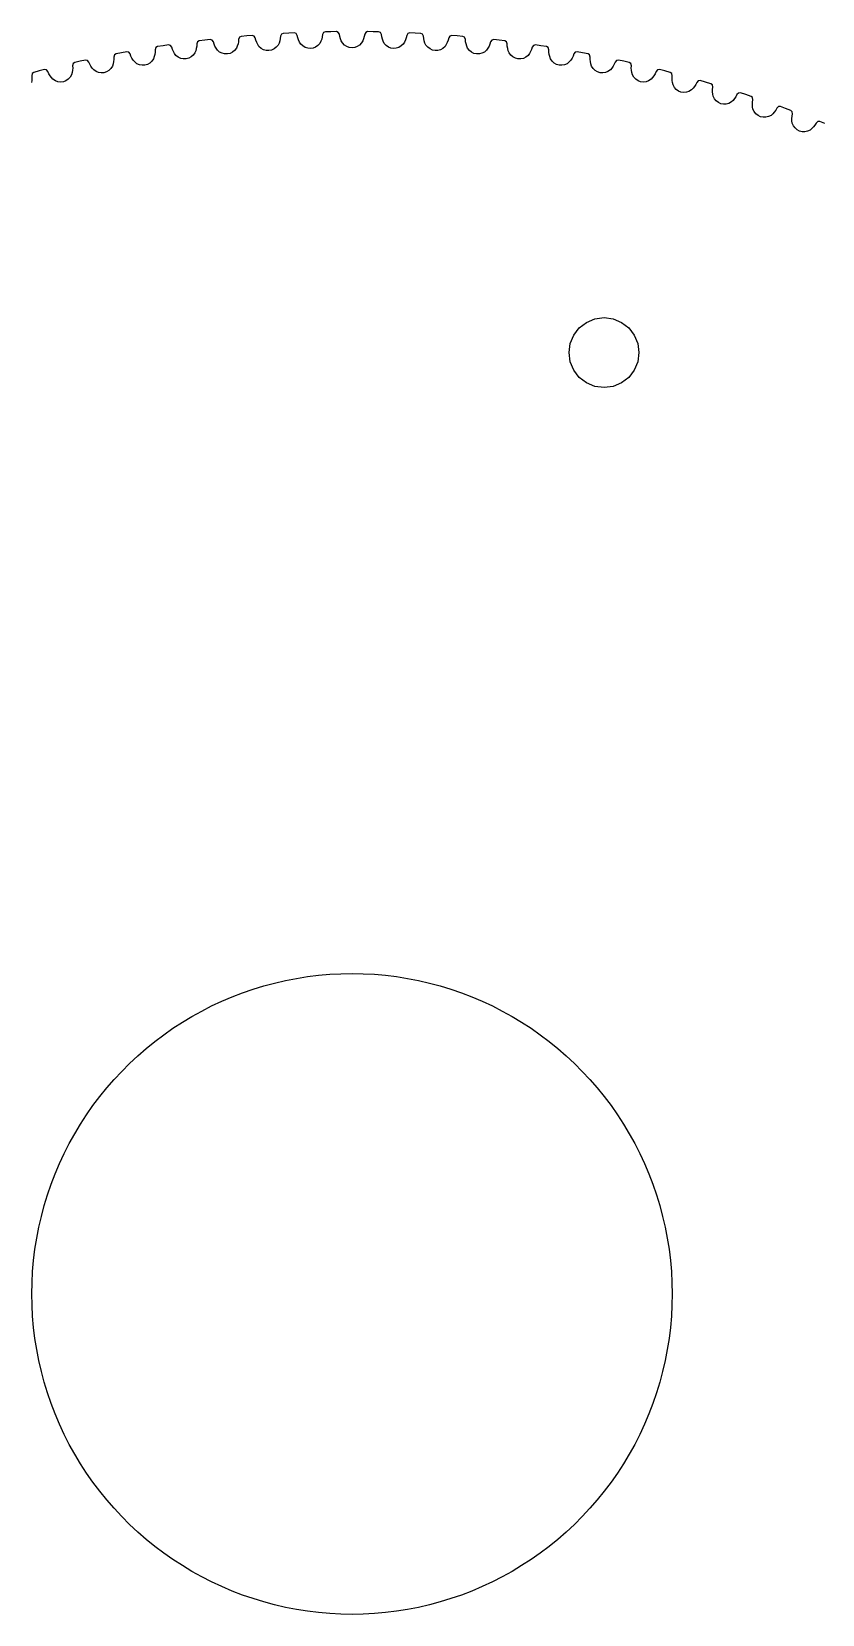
# Model space of a CAD drawing. Header units: metres. Extents: x -60 to 60, y -60 to 60.
# Drawn here: x -15.1 to 22.2, y -15.1 to 59.6 of the extents above; entities that cross this region are included whole.
import ezdxf

# ---------------------------------------------------------------- set-up
doc = ezdxf.new("R2010")
doc.units = ezdxf.units.M

msp = doc.modelspace()

# ---------------------------------------------------------------- linework, layer by layer
for p, q in [((-7.29527, 59.106), (-7.33197, 59.007)), ((-7.21446, 59.1494), (-7.29527, 59.106)), ((-6.95439, 59.181), (-7.21446, 59.1494)), ((-6.69406, 59.2105), (-6.95439, 59.181)), ((-6.60541, 59.1871), (-6.69406, 59.2105)), ((-6.54675, 59.0992), (-6.60541, 59.1871)), ((-6.5163, 58.9939), (-6.54675, 59.0992)), ((-5.36501, 59.1097), (-5.38577, 59.0024)), ((-5.35617, 59.219), (-5.36501, 59.1097)), ((-5.31618, 59.3168), (-5.35617, 59.219)), ((-5.23396, 59.3574), (-5.31618, 59.3168)), ((-4.97298, 59.3804), (-5.23396, 59.3574)), ((-4.71182, 59.4012), (-4.97298, 59.3804)), ((-4.62399, 59.3748), (-4.71182, 59.4012)), ((-4.5683, 59.285), (-4.62399, 59.3748)), ((-4.54138, 59.1786), (-4.5683, 59.285)), ((-4.50307, 59.0763), (-4.54138, 59.1786)), ((-4.45392, 58.9787), (-4.50307, 59.0763)), ((-3.4469, 59.0461), (-3.49345, 58.9468)), ((-3.41121, 59.1494), (-3.4469, 59.0461)), ((-3.38687, 59.2559), (-3.41121, 59.1494)), ((-3.37437, 59.3649), (-3.38687, 59.2559)), ((-3.33113, 59.4613), (-3.37437, 59.3649)), ((-3.24763, 59.4992), (-3.33113, 59.4613)), ((-2.98601, 59.5134), (-3.24763, 59.4992)), ((-2.72427, 59.5254), (-2.98601, 59.5134)), ((-2.63741, 59.4961), (-2.72427, 59.5254)), ((-2.58473, 59.4045), (-2.63741, 59.4961)), ((-2.5614, 59.2974), (-2.58473, 59.4045)), ((-2.52652, 59.1938), (-2.5614, 59.2974)), ((-2.48067, 59.0946), (-2.52652, 59.1938)), ((-2.42439, 59.0004), (-2.48067, 59.0946)), ((-1.52179, 59.0306), (-1.61183, 58.9304)), ((-1.47195, 59.1283), (-1.52179, 59.0306)), ((-1.43283, 59.2304), (-1.47195, 59.1283)), ((-1.40494, 59.336), (-1.43283, 59.2304)), ((-1.38881, 59.4445), (-1.40494, 59.336)), ((-1.34238, 59.5394), (-1.38881, 59.4445)), ((-1.25763, 59.5745), (-1.34238, 59.5394)), ((-0.9957, 59.5799), (-1.25763, 59.5745)), ((-0.7337, 59.5832), (-0.9957, 59.5799)), ((-0.64787, 59.551), (-0.7337, 59.5832)), ((-0.5983, 59.4577), (-0.64787, 59.551)), ((-0.57855, 59.3498), (-0.5983, 59.4577)), ((-0.54715, 59.2452), (-0.57855, 59.3498)), ((-0.50464, 59.1445), (-0.54715, 59.2452)), ((-0.45155, 59.0485), (-0.50464, 59.1445)), ((-0.35822, 58.9513), (-0.45155, 59.0485)), ((0.45155, 59.0485), (0.35822, 58.9513)), ((0.50464, 59.1445), (0.45155, 59.0485)), ((0.54715, 59.2452), (0.50464, 59.1445)), ((0.57855, 59.3498), (0.54715, 59.2452)), ((0.5983, 59.4577), (0.57855, 59.3498)), ((0.64787, 59.551), (0.5983, 59.4577)), ((0.7337, 59.5832), (0.64787, 59.551)), ((0.9957, 59.5799), (0.7337, 59.5832)), ((1.25763, 59.5745), (0.9957, 59.5799)), ((1.34238, 59.5394), (1.25763, 59.5745)), ((1.38881, 59.4445), (1.34238, 59.5394)), ((1.40494, 59.336), (1.38881, 59.4445)), ((1.43283, 59.2304), (1.40494, 59.336)), ((1.47195, 59.1283), (1.43283, 59.2304)), ((1.52179, 59.0306), (1.47195, 59.1283)), ((1.61183, 58.9304), (1.52179, 59.0306)), ((2.48067, 59.0946), (2.42439, 59.0004)), ((2.52652, 59.1938), (2.48067, 59.0946)), ((2.5614, 59.2974), (2.52652, 59.1938)), ((2.58473, 59.4045), (2.5614, 59.2974)), ((2.63741, 59.4961), (2.58473, 59.4045)), ((2.72427, 59.5254), (2.63741, 59.4961)), ((2.98601, 59.5134), (2.72427, 59.5254)), ((3.24763, 59.4992), (2.98601, 59.5134)), ((3.33113, 59.4613), (3.24763, 59.4992)), ((3.37437, 59.3649), (3.33113, 59.4613)), ((3.38687, 59.2559), (3.37437, 59.3649)), ((3.41121, 59.1494), (3.38687, 59.2559)), ((3.4469, 59.0461), (3.41121, 59.1494)), ((3.49345, 58.9468), (3.4469, 59.0461)), ((4.50307, 59.0763), (4.45392, 58.9787)), ((4.54138, 59.1786), (4.50307, 59.0763)), ((4.5683, 59.285), (4.54138, 59.1786)), ((4.62399, 59.3748), (4.5683, 59.285)), ((4.71182, 59.4012), (4.62399, 59.3748)), ((4.97298, 59.3804), (4.71182, 59.4012)), ((5.23396, 59.3574), (4.97298, 59.3804)), ((5.31618, 59.3168), (5.23396, 59.3574)), ((5.35617, 59.219), (5.31618, 59.3168)), ((5.36501, 59.1097), (5.35617, 59.219)), ((5.38577, 59.0024), (5.36501, 59.1097)), ((6.54675, 59.0992), (6.5163, 58.9939)), ((6.60541, 59.1871), (6.54675, 59.0992)), ((6.69406, 59.2105), (6.60541, 59.1871)), ((6.95439, 59.181), (6.69406, 59.2105)), ((7.21446, 59.1494), (6.95439, 59.181)), ((7.29527, 59.106), (7.21446, 59.1494)), ((7.33197, 59.007), (7.29527, 59.106)), ((-11.2547, 58.2758), (-11.2646, 58.167)), ((-11.2268, 58.4868), (-11.2568, 58.3855)), ((-11.2568, 58.3855), (-11.2547, 58.2758)), ((-11.1491, 58.5354), (-11.2268, 58.4868)), ((-10.8917, 58.5844), (-11.1491, 58.5354)), ((-10.6339, 58.6312), (-10.8917, 58.5844)), ((-10.5439, 58.6137), (-10.6339, 58.6312)), ((-10.4795, 58.53), (-10.5439, 58.6137)), ((-10.4421, 58.4269), (-10.4795, 58.53)), ((-10.3937, 58.3289), (-10.4421, 58.4269)), ((-10.3351, 58.2367), (-10.3937, 58.3289)), ((-9.37624, 58.3011), (-9.4521, 58.1897)), ((-9.33984, 58.4046), (-9.37624, 58.3011)), ((-9.31468, 58.5109), (-9.33984, 58.4046)), ((-9.30112, 58.6193), (-9.31468, 58.5109)), ((-9.29959, 58.729), (-9.30112, 58.6193)), ((-9.26624, 58.8293), (-9.29959, 58.729)), ((-9.1869, 58.8753), (-9.26624, 58.8293)), ((-8.92804, 58.9156), (-9.1869, 58.8753)), ((-8.66887, 58.9538), (-8.92804, 58.9156)), ((-8.57947, 58.9333), (-8.66887, 58.9538)), ((-8.5179, 58.8475), (-8.57947, 58.9333)), ((-8.48395, 58.7432), (-8.5179, 58.8475)), ((-8.43887, 58.6436), (-8.48395, 58.7432)), ((-8.38332, 58.5495), (-8.43887, 58.6436)), ((-8.31792, 58.4615), (-8.38332, 58.5495)), ((-8.21246, 58.3776), (-8.31792, 58.4615)), ((-8.09424, 58.3225), (-8.21246, 58.3776)), ((-7.96849, 58.2963), (-8.09424, 58.3225)), ((-7.84044, 58.2989), (-7.96849, 58.2963)), ((-7.71623, 58.3302), (-7.84044, 58.2989)), ((-7.60188, 58.3887), (-7.71623, 58.3302)), ((-7.50241, 58.4731), (-7.60188, 58.3887)), ((-7.42287, 58.5818), (-7.50241, 58.4731)), ((-7.38304, 58.684), (-7.42287, 58.5818)), ((-7.35434, 58.7895), (-7.38304, 58.684)), ((-7.33716, 58.8974), (-7.35434, 58.7895)), ((-7.33197, 59.007), (-7.33716, 58.8974)), ((-6.47458, 58.8929), (-6.5163, 58.9939)), ((-6.42221, 58.797), (-6.47458, 58.8929)), ((-6.35977, 58.7068), (-6.42221, 58.797)), ((-6.25719, 58.6194), (-6.35977, 58.7068)), ((-6.14087, 58.5604), (-6.25719, 58.6194)), ((-6.01607, 58.53), (-6.14087, 58.5604)), ((-5.888, 58.5284), (-6.01607, 58.53)), ((-5.76283, 58.5555), (-5.888, 58.5284)), ((-5.64658, 58.6101), (-5.76283, 58.5555)), ((-5.54436, 58.6911), (-5.64658, 58.6101)), ((-5.46121, 58.7971), (-5.54436, 58.6911)), ((-5.418, 58.898), (-5.46121, 58.7971)), ((-5.38577, 59.0024), (-5.418, 58.898)), ((-4.39455, 58.8865), (-4.45392, 58.9787)), ((-4.29492, 58.7958), (-4.39455, 58.8865)), ((-4.18065, 58.7329), (-4.29492, 58.7958)), ((-4.05693, 58.6983), (-4.18065, 58.7329)), ((-3.92899, 58.6924), (-4.05693, 58.6983)), ((-3.80298, 58.7153), (-3.92899, 58.6924)), ((-3.68497, 58.7661), (-3.80298, 58.7153)), ((-3.58009, 58.8436), (-3.68497, 58.7661)), ((-3.49345, 58.9468), (-3.58009, 58.8436)), ((-2.32787, 58.9064), (-2.42439, 59.0004)), ((-2.21576, 58.8398), (-2.32787, 58.9064)), ((-2.09326, 58.8011), (-2.21576, 58.8398)), ((-1.96559, 58.7909), (-2.09326, 58.8011)), ((-1.83888, 58.8096), (-1.96559, 58.7909)), ((-1.71924, 58.8564), (-1.83888, 58.8096)), ((-1.61183, 58.9304), (-1.71924, 58.8564)), ((-0.2484, 58.881), (-0.35822, 58.9513)), ((-0.12726, 58.8382), (-0.2484, 58.881)), ((0, 58.8238), (-0.12726, 58.8382)), ((0.12726, 58.8382), (0, 58.8238)), ((0.2484, 58.881), (0.12726, 58.8382)), ((0.35822, 58.9513), (0.2484, 58.881)), ((1.71924, 58.8564), (1.61183, 58.9304)), ((1.83888, 58.8096), (1.71924, 58.8564)), ((1.96559, 58.7909), (1.83888, 58.8096)), ((2.09326, 58.8011), (1.96559, 58.7909)), ((2.21576, 58.8398), (2.09326, 58.8011)), ((2.32787, 58.9064), (2.21576, 58.8398)), ((2.42439, 59.0004), (2.32787, 58.9064)), ((3.58009, 58.8436), (3.49345, 58.9468)), ((3.68497, 58.7661), (3.58009, 58.8436)), ((3.80298, 58.7153), (3.68497, 58.7661)), ((3.92899, 58.6924), (3.80298, 58.7153)), ((4.05693, 58.6983), (3.92899, 58.6924)), ((4.18065, 58.7329), (4.05693, 58.6983)), ((4.29492, 58.7958), (4.18065, 58.7329)), ((4.39455, 58.8865), (4.29492, 58.7958)), ((4.45392, 58.9787), (4.39455, 58.8865)), ((5.418, 58.898), (5.38577, 59.0024)), ((5.46121, 58.7971), (5.418, 58.898)), ((5.54436, 58.6911), (5.46121, 58.7971)), ((5.64658, 58.6101), (5.54436, 58.6911)), ((5.76283, 58.5555), (5.64658, 58.6101)), ((5.888, 58.5284), (5.76283, 58.5555)), ((6.01607, 58.53), (5.888, 58.5284)), ((6.14087, 58.5604), (6.01607, 58.53)), ((6.25719, 58.6194), (6.14087, 58.5604)), ((6.35977, 58.7068), (6.25719, 58.6194)), ((6.42221, 58.797), (6.35977, 58.7068)), ((6.47458, 58.8929), (6.42221, 58.797)), ((6.5163, 58.9939), (6.47458, 58.8929)), ((7.33716, 58.8974), (7.33197, 59.007)), ((7.35434, 58.7895), (7.33716, 58.8974)), ((7.38304, 58.684), (7.35434, 58.7895)), ((7.42287, 58.5818), (7.38304, 58.684)), ((7.50241, 58.4731), (7.42287, 58.5818)), ((7.60188, 58.3887), (7.50241, 58.4731)), ((7.71623, 58.3302), (7.60188, 58.3887)), ((7.84044, 58.2989), (7.71623, 58.3302)), ((7.96849, 58.2963), (7.84044, 58.2989)), ((8.09424, 58.3225), (7.96849, 58.2963)), ((8.21246, 58.3776), (8.09424, 58.3225)), ((8.31792, 58.4615), (8.21246, 58.3776)), ((8.38332, 58.5495), (8.31792, 58.4615)), ((8.43887, 58.6436), (8.38332, 58.5495)), ((8.48395, 58.7432), (8.43887, 58.6436)), ((8.5179, 58.8475), (8.48395, 58.7432)), ((8.57947, 58.9333), (8.5179, 58.8475)), ((8.66887, 58.9538), (8.57947, 58.9333)), ((8.92804, 58.9156), (8.66887, 58.9538)), ((9.1869, 58.8753), (8.92804, 58.9156)), ((9.26624, 58.8293), (9.1869, 58.8753)), ((9.29959, 58.729), (9.26624, 58.8293)), ((9.30112, 58.6193), (9.29959, 58.729)), ((9.31468, 58.5109), (9.30112, 58.6193)), ((9.33984, 58.4046), (9.31468, 58.5109)), ((9.37624, 58.3011), (9.33984, 58.4046)), ((9.4521, 58.1897), (9.37624, 58.3011)), ((10.3937, 58.3289), (10.3351, 58.2367)), ((10.4421, 58.4269), (10.3937, 58.3289)), ((10.4795, 58.53), (10.4421, 58.4269)), ((10.5439, 58.6137), (10.4795, 58.53)), ((10.6339, 58.6312), (10.5439, 58.6137)), ((10.8917, 58.5844), (10.6339, 58.6312)), ((11.1491, 58.5354), (10.8917, 58.5844)), ((11.2268, 58.4868), (11.1491, 58.5354)), ((11.2568, 58.3855), (11.2268, 58.4868)), ((11.2547, 58.2758), (11.2568, 58.3855)), ((11.2646, 58.167), (11.2547, 58.2758)), ((-15.1082, 57.6063), (-15.1314, 57.5032)), ((-15.0339, 57.66), (-15.1082, 57.6063)), ((-14.7804, 57.7261), (-15.0339, 57.66)), ((-14.5263, 57.79), (-14.7804, 57.7261)), ((-14.4353, 57.7786), (-14.5263, 57.79)), ((-14.3655, 57.6993), (-14.4353, 57.7786)), ((-14.3213, 57.5989), (-14.3655, 57.6993)), ((-14.2665, 57.5044), (-14.3213, 57.5989)), ((-13.2494, 57.5446), (-13.3176, 57.4285)), ((-13.22, 57.6503), (-13.2494, 57.5446)), ((-13.202, 57.7581), (-13.22, 57.6503)), ((-13.1957, 57.8672), (-13.202, 57.7581)), ((-13.1749, 58.079), (-13.2015, 57.9767)), ((-13.2015, 57.9767), (-13.1957, 57.8672)), ((-13.0988, 58.1302), (-13.1749, 58.079)), ((-12.8432, 58.1877), (-13.0988, 58.1302)), ((-12.5872, 58.2431), (-12.8432, 58.1877)), ((-12.4966, 58.2287), (-12.5872, 58.2431)), ((-12.4294, 58.1471), (-12.4966, 58.2287)), ((-12.3886, 58.0453), (-12.4294, 58.1471)), ((-12.337, 57.949), (-12.3886, 58.0453)), ((-12.2753, 57.8588), (-12.337, 57.949)), ((-12.2041, 57.7753), (-12.2753, 57.8588)), ((-12.0933, 57.6987), (-12.2041, 57.7753)), ((-11.9717, 57.6516), (-12.0933, 57.6987)), ((-11.8445, 57.6339), (-11.9717, 57.6516)), ((-11.7169, 57.6451), (-11.8445, 57.6339)), ((-11.595, 57.6846), (-11.7169, 57.6451)), ((-11.4848, 57.7506), (-11.595, 57.6846)), ((-11.3912, 57.8414), (-11.4848, 57.7506)), ((-11.3191, 57.9552), (-11.3912, 57.8414)), ((-11.2862, 58.0599), (-11.3191, 57.9552)), ((-11.2646, 58.167), (-11.2862, 58.0599)), ((-10.2668, 58.1509), (-10.3351, 58.2367)), ((-10.1586, 58.0706), (-10.2668, 58.1509)), ((-10.0386, 58.0195), (-10.1586, 58.0706)), ((-9.912, 57.9975), (-10.0386, 58.0195)), ((-9.78412, 58.0044), (-9.912, 57.9975)), ((-9.66103, 58.0398), (-9.78412, 58.0044)), ((-9.54869, 58.1021), (-9.66103, 58.0398)), ((-9.4521, 58.1897), (-9.54869, 58.1021)), ((9.54869, 58.1021), (9.4521, 58.1897)), ((9.66103, 58.0398), (9.54869, 58.1021)), ((9.78412, 58.0044), (9.66103, 58.0398)), ((9.912, 57.9975), (9.78412, 58.0044)), ((10.0386, 58.0195), (9.912, 57.9975)), ((10.1586, 58.0706), (10.0386, 58.0195)), ((10.2668, 58.1509), (10.1586, 58.0706)), ((10.3351, 58.2367), (10.2668, 58.1509)), ((11.2862, 58.0599), (11.2646, 58.167)), ((11.3191, 57.9552), (11.2862, 58.0599)), ((11.3912, 57.8414), (11.3191, 57.9552)), ((11.4848, 57.7506), (11.3912, 57.8414)), ((11.595, 57.6846), (11.4848, 57.7506)), ((11.7169, 57.6451), (11.595, 57.6846)), ((11.8445, 57.6339), (11.7169, 57.6451)), ((11.9717, 57.6516), (11.8445, 57.6339)), ((12.0933, 57.6987), (11.9717, 57.6516)), ((12.2041, 57.7753), (12.0933, 57.6987)), ((12.2753, 57.8588), (12.2041, 57.7753)), ((12.337, 57.949), (12.2753, 57.8588)), ((12.3886, 58.0453), (12.337, 57.949)), ((12.4294, 58.1471), (12.3886, 58.0453)), ((12.4966, 58.2287), (12.4294, 58.1471)), ((12.5872, 58.2431), (12.4966, 58.2287)), ((12.8432, 58.1877), (12.5872, 58.2431)), ((13.0988, 58.1302), (12.8432, 58.1877)), ((13.1749, 58.079), (13.0988, 58.1302)), ((13.2015, 57.9767), (13.1749, 58.079)), ((13.1957, 57.8672), (13.2015, 57.9767)), ((13.202, 57.7581), (13.1957, 57.8672)), ((13.22, 57.6503), (13.202, 57.7581)), ((13.2494, 57.5446), (13.22, 57.6503)), ((13.3176, 57.4285), (13.2494, 57.5446)), ((14.3213, 57.5989), (14.2665, 57.5044)), ((14.3655, 57.6993), (14.3213, 57.5989)), ((14.4353, 57.7786), (14.3655, 57.6993)), ((14.5263, 57.79), (14.4353, 57.7786)), ((14.7804, 57.7261), (14.5263, 57.79)), ((15.0339, 57.66), (14.7804, 57.7261)), ((15.1082, 57.6063), (15.0339, 57.66)), ((15.1314, 57.5032), (15.1082, 57.6063)), ((-15.1246, 57.2847), (-15.139, 57.1764)), ((-15.1314, 57.5032), (-15.1219, 57.3939)), ((-15.1219, 57.3939), (-15.1246, 57.2847)), ((-14.2018, 57.4163), (-14.2665, 57.5044)), ((-14.1279, 57.3353), (-14.2018, 57.4163)), ((-14.0146, 57.2624), (-14.1279, 57.3353)), ((-13.8914, 57.2194), (-14.0146, 57.2624)), ((-13.7637, 57.2059), (-13.8914, 57.2194)), ((-13.6365, 57.2213), (-13.7637, 57.2059)), ((-13.5161, 57.2649), (-13.6365, 57.2213)), ((-13.4082, 57.3346), (-13.5161, 57.2649)), ((-13.3176, 57.4285), (-13.4082, 57.3346)), ((13.4082, 57.3346), (13.3176, 57.4285)), ((13.5161, 57.2649), (13.4082, 57.3346)), ((13.6365, 57.2213), (13.5161, 57.2649)), ((13.7637, 57.2059), (13.6365, 57.2213)), ((13.8914, 57.2194), (13.7637, 57.2059)), ((14.0146, 57.2624), (13.8914, 57.2194)), ((14.1279, 57.3353), (14.0146, 57.2624)), ((14.2018, 57.4163), (14.1279, 57.3353)), ((14.2665, 57.5044), (14.2018, 57.4163)), ((15.1219, 57.3939), (15.1314, 57.5032)), ((15.1246, 57.2847), (15.1219, 57.3939)), ((15.139, 57.1764), (15.1246, 57.2847)), ((15.1648, 57.0698), (15.139, 57.1764)), ((15.2292, 56.9514), (15.1648, 57.0698)), ((15.3165, 56.8545), (15.2292, 56.9514)), ((15.422, 56.7813), (15.3165, 56.8545)), ((15.541, 56.7337), (15.422, 56.7813)), ((16.0358, 56.8312), (15.9202, 56.7621)), ((16.1124, 56.9097), (16.0358, 56.8312)), ((16.18, 56.9956), (16.1124, 56.9097)), ((16.2379, 57.0882), (16.18, 56.9956)), ((16.2855, 57.1871), (16.2379, 57.0882)), ((16.358, 57.264), (16.2855, 57.1871)), ((16.4493, 57.2723), (16.358, 57.264)), ((16.7011, 57.2), (16.4493, 57.2723)), ((16.9522, 57.1255), (16.7011, 57.2)), ((17.0247, 57.0693), (16.9522, 57.1255)), ((17.0444, 56.9655), (17.0247, 57.0693)), ((17.0303, 56.7473), (17.0313, 56.8566)), ((17.0313, 56.8566), (17.0444, 56.9655)), ((15.6675, 56.714), (15.541, 56.7337)), ((15.7957, 56.7233), (15.6675, 56.714)), ((15.9202, 56.7621), (15.7957, 56.7233)), ((17.0411, 56.6386), (17.0303, 56.7473)), ((17.0633, 56.5312), (17.0411, 56.6386)), ((17.1237, 56.4107), (17.0633, 56.5312)), ((17.2077, 56.311), (17.1237, 56.4107)), ((17.3108, 56.2342), (17.2077, 56.311)), ((17.428, 56.1827), (17.3108, 56.2342)), ((17.5539, 56.1588), (17.428, 56.1827)), ((17.6822, 56.1638), (17.5539, 56.1588)), ((17.808, 56.1984), (17.6822, 56.1638)), ((17.9259, 56.2636), (17.808, 56.1984)), ((18.0051, 56.3395), (17.9259, 56.2636)), ((18.0755, 56.4231), (18.0051, 56.3395)), ((18.1365, 56.5138), (18.0755, 56.4231)), ((18.1873, 56.611), (18.1365, 56.5138)), ((18.2623, 56.6854), (18.1873, 56.611)), ((18.3539, 56.6907), (18.2623, 56.6854)), ((18.6031, 56.6099), (18.3539, 56.6907)), ((18.8516, 56.5271), (18.6031, 56.6099)), ((18.9222, 56.4685), (18.8516, 56.5271)), ((18.917, 56.1466), (18.9217, 56.2557)), ((18.9241, 56.0375), (18.917, 56.1466)), ((18.9217, 56.2557), (18.9384, 56.3641)), ((18.9384, 56.3641), (18.9222, 56.4685)), ((18.9428, 55.9294), (18.9241, 56.0375)), ((20.1462, 56.0435), (20.0688, 55.9716)), ((20.2379, 56.0457), (20.1462, 56.0435)), ((20.4843, 55.9567), (20.2379, 56.0457)), ((18.9991, 55.807), (18.9428, 55.9294)), ((19.0798, 55.7045), (18.9991, 55.807)), ((19.1802, 55.6244), (19.0798, 55.7045)), ((19.2957, 55.569), (19.1802, 55.6244)), ((19.4206, 55.5409), (19.2957, 55.569)), ((19.5491, 55.5415), (19.4206, 55.5409)), ((19.6759, 55.572), (19.5491, 55.5415)), ((19.7959, 55.6332), (19.6759, 55.572)), ((19.8776, 55.7064), (19.7959, 55.6332)), ((19.9508, 55.7876), (19.8776, 55.7064)), ((20.0148, 55.8762), (19.9508, 55.7876)), ((20.0688, 55.9716), (20.0148, 55.8762)), ((20.7299, 55.8656), (20.4843, 55.9567)), ((20.7985, 55.8047), (20.7299, 55.8656)), ((20.7826, 55.4831), (20.7909, 55.592)), ((20.7861, 55.3739), (20.7826, 55.4831)), ((20.8011, 55.2652), (20.7861, 55.3739)), ((20.7909, 55.592), (20.8112, 55.6998)), ((20.8112, 55.6998), (20.7985, 55.8047)), ((22.0077, 55.339), (21.9279, 55.2698)), ((22.0994, 55.3382), (22.0077, 55.339)), ((22.3427, 55.241), (22.0994, 55.3382)), ((20.8533, 55.141), (20.8011, 55.2652)), ((20.9305, 55.0359), (20.8533, 55.141)), ((21.0282, 54.9524), (20.9305, 55.0359)), ((21.1417, 54.8932), (21.0282, 54.9524)), ((21.2657, 54.8609), (21.1417, 54.8932)), ((21.3941, 54.8573), (21.2657, 54.8609)), ((21.5218, 54.8835), (21.3941, 54.8573)), ((21.6439, 54.9406), (21.5218, 54.8835)), ((21.7279, 55.0111), (21.6439, 54.9406)), ((21.8038, 55.0898), (21.7279, 55.0111)), ((21.8707, 55.1762), (21.8038, 55.0898)), ((21.9279, 55.2698), (21.8707, 55.1762)), ((10.4767, 45.2576), (10.7389, 45.5993)), ((10.7389, 45.5993), (11.0807, 45.8615)), ((11.0807, 45.8615), (11.4786, 46.0264)), ((11.4786, 46.0264), (11.9057, 46.0826)), ((11.9057, 46.0826), (12.3327, 46.0264)), ((12.3327, 46.0264), (12.7307, 45.8615)), ((12.7307, 45.8615), (13.0724, 45.5993)), ((13.0724, 45.5993), (13.3346, 45.2576)), ((10.2557, 44.4326), (10.3119, 44.8596)), ((10.3119, 44.8596), (10.4767, 45.2576)), ((13.3346, 45.2576), (13.4995, 44.8596)), ((13.4995, 44.8596), (13.5557, 44.4326)), ((10.3119, 44.0055), (10.2557, 44.4326)), ((13.5557, 44.4326), (13.4995, 44.0055)), ((10.4767, 43.6076), (10.3119, 44.0055)), ((10.7389, 43.2659), (10.4767, 43.6076)), ((13.3346, 43.6076), (13.0724, 43.2659)), ((13.4995, 44.0055), (13.3346, 43.6076)), ((11.0807, 43.0036), (10.7389, 43.2659)), ((11.4786, 42.8388), (11.0807, 43.0036)), ((11.9057, 42.7826), (11.4786, 42.8388)), ((12.3327, 42.8388), (11.9057, 42.7826)), ((12.7307, 43.0036), (12.3327, 42.8388)), ((13.0724, 43.2659), (12.7307, 43.0036)), ((-2.62642, 14.8952), (-2.10498, 14.9778)), ((-2.10498, 14.9778), (-1.58098, 15.0421)), ((-1.58098, 15.0421), (-1.05505, 15.0882)), ((-1.05505, 15.0882), (-0.52785, 15.1158)), ((-0.52785, 15.1158), (0, 15.125)), ((0, 15.125), (0.52785, 15.1158)), ((0.52785, 15.1158), (1.05505, 15.0882)), ((1.05505, 15.0882), (1.58098, 15.0421)), ((1.58098, 15.0421), (2.10498, 14.9778)), ((2.10498, 14.9778), (2.62642, 14.8952)), ((-5.66592, 14.0237), (-5.17305, 14.2128)), ((-5.17305, 14.2128), (-4.67387, 14.3847)), ((-4.67387, 14.3847), (-4.16901, 14.5391)), ((-4.16901, 14.5391), (-3.65906, 14.6757)), ((-3.65906, 14.6757), (-3.14465, 14.7945)), ((-3.14465, 14.7945), (-2.62642, 14.8952)), ((2.62642, 14.8952), (3.14465, 14.7945)), ((3.14465, 14.7945), (3.65906, 14.6757)), ((3.65906, 14.6757), (4.16901, 14.5391)), ((4.16901, 14.5391), (4.67387, 14.3847)), ((4.67387, 14.3847), (5.17305, 14.2128)), ((5.17305, 14.2128), (5.66592, 14.0237)), ((-7.10075, 13.3546), (-6.63036, 13.5943)), ((-6.63036, 13.5943), (-6.15189, 13.8174)), ((-6.15189, 13.8174), (-5.66592, 14.0237)), ((5.66592, 14.0237), (6.15189, 13.8174)), ((6.15189, 13.8174), (6.63036, 13.5943)), ((6.63036, 13.5943), (7.10075, 13.3546)), ((-8.45778, 12.5392), (-8.01501, 12.8267)), ((-8.01501, 12.8267), (-7.5625, 13.0986)), ((-7.5625, 13.0986), (-7.10075, 13.3546)), ((7.10075, 13.3546), (7.5625, 13.0986)), ((7.5625, 13.0986), (8.01501, 12.8267)), ((8.01501, 12.8267), (8.45778, 12.5392)), ((-9.31187, 11.9187), (-8.89024, 12.2364)), ((-8.89024, 12.2364), (-8.45778, 12.5392)), ((8.45778, 12.5392), (8.89024, 12.2364)), ((8.89024, 12.2364), (9.31187, 11.9187)), ((-10.5067, 10.88), (-10.1206, 11.2401)), ((-10.1206, 11.2401), (-9.72215, 11.5864)), ((-9.72215, 11.5864), (-9.31187, 11.9187)), ((9.31187, 11.9187), (9.72215, 11.5864)), ((9.72215, 11.5864), (10.1206, 11.2401)), ((10.1206, 11.2401), (10.5067, 10.88)), ((-11.2401, 10.1206), (-10.88, 10.5067)), ((-10.88, 10.5067), (-10.5067, 10.88)), ((10.5067, 10.88), (10.88, 10.5067)), ((10.88, 10.5067), (11.2401, 10.1206)), ((-11.9187, 9.31187), (-11.5864, 9.72215)), ((-11.5864, 9.72215), (-11.2401, 10.1206)), ((11.2401, 10.1206), (11.5864, 9.72215)), ((11.5864, 9.72215), (11.9187, 9.31187)), ((-12.2364, 8.89024), (-11.9187, 9.31187)), ((11.9187, 9.31187), (12.2364, 8.89024)), ((-12.8267, 8.01501), (-12.5392, 8.45778)), ((-12.5392, 8.45778), (-12.2364, 8.89024)), ((12.2364, 8.89024), (12.5392, 8.45778)), ((12.5392, 8.45778), (12.8267, 8.01501)), ((-13.3546, 7.10075), (-13.0986, 7.5625)), ((-13.0986, 7.5625), (-12.8267, 8.01501)), ((12.8267, 8.01501), (13.0986, 7.5625)), ((13.0986, 7.5625), (13.3546, 7.10075)), ((-13.5943, 6.63036), (-13.3546, 7.10075)), ((13.3546, 7.10075), (13.5943, 6.63036)), ((-14.0237, 5.66592), (-13.8174, 6.15189)), ((-13.8174, 6.15189), (-13.5943, 6.63036)), ((13.5943, 6.63036), (13.8174, 6.15189)), ((13.8174, 6.15189), (14.0237, 5.66592)), ((-14.2128, 5.17305), (-14.0237, 5.66592)), ((14.0237, 5.66592), (14.2128, 5.17305)), ((-14.5391, 4.16901), (-14.3847, 4.67387)), ((-14.3847, 4.67387), (-14.2128, 5.17305)), ((14.2128, 5.17305), (14.3847, 4.67387)), ((14.3847, 4.67387), (14.5391, 4.16901)), ((-14.6757, 3.65906), (-14.5391, 4.16901)), ((14.5391, 4.16901), (14.6757, 3.65906)), ((-14.8952, 2.62642), (-14.7945, 3.14465)), ((-14.7945, 3.14465), (-14.6757, 3.65906)), ((14.6757, 3.65906), (14.7945, 3.14465)), ((14.7945, 3.14465), (14.8952, 2.62642)), ((-14.9778, 2.10498), (-14.8952, 2.62642)), ((14.8952, 2.62642), (14.9778, 2.10498)), ((-15.0882, 1.05505), (-15.0421, 1.58098)), ((-15.0421, 1.58098), (-14.9778, 2.10498)), ((14.9778, 2.10498), (15.0421, 1.58098)), ((15.0421, 1.58098), (15.0882, 1.05505)), ((-15.1158, 0.52785), (-15.0882, 1.05505)), ((15.0882, 1.05505), (15.1158, 0.52785)), ((-15.125, 0), (-15.1158, 0.52785)), ((-15.1158, -0.52785), (-15.125, 0)), ((15.1158, 0.52785), (15.125, 0)), ((15.125, 0), (15.1158, -0.52785)), ((-15.0882, -1.05505), (-15.1158, -0.52785)), ((15.1158, -0.52785), (15.0882, -1.05505)), ((-15.0421, -1.58098), (-15.0882, -1.05505)), ((15.0882, -1.05505), (15.0421, -1.58098)), ((-14.9778, -2.10498), (-15.0421, -1.58098)), ((-14.8952, -2.62642), (-14.9778, -2.10498)), ((14.9778, -2.10498), (14.8952, -2.62642)), ((15.0421, -1.58098), (14.9778, -2.10498)), ((-14.7945, -3.14465), (-14.8952, -2.62642)), ((14.8952, -2.62642), (14.7945, -3.14465)), ((-14.6757, -3.65906), (-14.7945, -3.14465)), ((-14.5391, -4.16901), (-14.6757, -3.65906)), ((14.6757, -3.65906), (14.5391, -4.16901)), ((14.7945, -3.14465), (14.6757, -3.65906)), ((-14.3847, -4.67387), (-14.5391, -4.16901)), ((14.5391, -4.16901), (14.3847, -4.67387)), ((-14.2128, -5.17305), (-14.3847, -4.67387)), ((-14.0237, -5.66592), (-14.2128, -5.17305)), ((14.2128, -5.17305), (14.0237, -5.66592)), ((14.3847, -4.67387), (14.2128, -5.17305)), ((-13.8174, -6.15189), (-14.0237, -5.66592)), ((14.0237, -5.66592), (13.8174, -6.15189)), ((-13.5943, -6.63036), (-13.8174, -6.15189)), ((-13.3546, -7.10075), (-13.5943, -6.63036)), ((13.5943, -6.63036), (13.3546, -7.10075)), ((13.8174, -6.15189), (13.5943, -6.63036)), ((-13.0986, -7.5625), (-13.3546, -7.10075)), ((13.3546, -7.10075), (13.0986, -7.5625)), ((-12.8267, -8.01501), (-13.0986, -7.5625)), ((-12.5392, -8.45778), (-12.8267, -8.01501)), ((12.8267, -8.01501), (12.5392, -8.45778)), ((13.0986, -7.5625), (12.8267, -8.01501)), ((-12.2364, -8.89024), (-12.5392, -8.45778)), ((-11.9187, -9.31187), (-12.2364, -8.89024)), ((12.2364, -8.89024), (11.9187, -9.31187)), ((12.5392, -8.45778), (12.2364, -8.89024)), ((-11.5864, -9.72215), (-11.9187, -9.31187)), ((11.9187, -9.31187), (11.5864, -9.72215)), ((-11.2401, -10.1206), (-11.5864, -9.72215)), ((-10.88, -10.5067), (-11.2401, -10.1206)), ((11.2401, -10.1206), (10.88, -10.5067)), ((11.5864, -9.72215), (11.2401, -10.1206)), ((-10.5067, -10.88), (-10.88, -10.5067)), ((-10.1206, -11.2401), (-10.5067, -10.88)), ((10.5067, -10.88), (10.1206, -11.2401)), ((10.88, -10.5067), (10.5067, -10.88)), ((-9.72215, -11.5864), (-10.1206, -11.2401)), ((-9.31187, -11.9187), (-9.72215, -11.5864)), ((-8.89024, -12.2364), (-9.31187, -11.9187)), ((9.31187, -11.9187), (8.89024, -12.2364)), ((9.72215, -11.5864), (9.31187, -11.9187)), ((10.1206, -11.2401), (9.72215, -11.5864)), ((-8.45778, -12.5392), (-8.89024, -12.2364)), ((-8.01501, -12.8267), (-8.45778, -12.5392)), ((8.45778, -12.5392), (8.01501, -12.8267)), ((8.89024, -12.2364), (8.45778, -12.5392)), ((-7.5625, -13.0986), (-8.01501, -12.8267)), ((-7.10075, -13.3546), (-7.5625, -13.0986)), ((-6.63036, -13.5943), (-7.10075, -13.3546)), ((7.10075, -13.3546), (6.63036, -13.5943)), ((7.5625, -13.0986), (7.10075, -13.3546)), ((8.01501, -12.8267), (7.5625, -13.0986)), ((-6.15189, -13.8174), (-6.63036, -13.5943)), ((-5.66592, -14.0237), (-6.15189, -13.8174)), ((-5.17305, -14.2128), (-5.66592, -14.0237)), ((5.66592, -14.0237), (5.17305, -14.2128)), ((6.15189, -13.8174), (5.66592, -14.0237)), ((6.63036, -13.5943), (6.15189, -13.8174)), ((-4.67387, -14.3847), (-5.17305, -14.2128)), ((-4.16901, -14.5391), (-4.67387, -14.3847)), ((-3.65906, -14.6757), (-4.16901, -14.5391)), ((-3.14465, -14.7945), (-3.65906, -14.6757)), ((-2.62642, -14.8952), (-3.14465, -14.7945)), ((-2.10498, -14.9778), (-2.62642, -14.8952)), ((2.62642, -14.8952), (2.10498, -14.9778)), ((3.14465, -14.7945), (2.62642, -14.8952)), ((3.65906, -14.6757), (3.14465, -14.7945)), ((4.16901, -14.5391), (3.65906, -14.6757)), ((4.67387, -14.3847), (4.16901, -14.5391)), ((5.17305, -14.2128), (4.67387, -14.3847)), ((-1.58098, -15.0421), (-2.10498, -14.9778)), ((-1.05505, -15.0882), (-1.58098, -15.0421)), ((-0.52785, -15.1158), (-1.05505, -15.0882)), ((0, -15.125), (-0.52785, -15.1158)), ((0.52785, -15.1158), (0, -15.125)), ((1.05505, -15.0882), (0.52785, -15.1158)), ((1.58098, -15.0421), (1.05505, -15.0882)), ((2.10498, -14.9778), (1.58098, -15.0421))]:
    msp.add_line(p, q)

doc.saveas('drawing.dxf')
